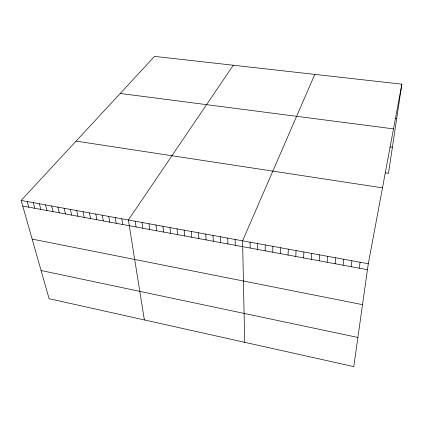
<?xml version="1.0" encoding="UTF-8"?>
<svg xmlns="http://www.w3.org/2000/svg" width="423" height="423" viewBox="0 0 423 423"><rect width="100%" height="100%" fill="white"/><g stroke="black" fill="none" stroke-linecap="round" stroke-linejoin="round"><path stroke-width="0.63" d="M265.179 250.818L265.221 244.949M272.761 252.219L272.861 246.339M280.391 253.631L280.549 247.741M288.063 255.048L288.285 249.152M295.788 256.47L296.063 250.569M303.555 257.908L303.894 251.997M311.37 259.352L311.772 253.435M319.238 260.801L319.698 254.879M327.148 262.265L327.672 256.333M335.111 263.735L335.693 257.797M343.122 265.216L343.772 259.267M351.185 266.702L351.894 260.748M359.296 268.198L360.073 262.239M401.85 84.172L368.301 263.741L353.776 366.609L49.116 298.717L21.15 200.444L154.554 56.391L401.85 84.172L388.494 173.351L385.327 172.885M314.807 74.395L242.575 240.819L244.69 342.302M233.29 65.237L128.37 219.992L144.375 319.947M395.479 118.535L396.679 118.683M120.227 93.457L393.501 128.872M389.789 146.908L392.401 147.262M76.092 141.113L382.477 187.849M21.15 200.444L368.301 263.741M22.747 206.049L367.455 269.71M32.153 239.101L362.527 304.645M41.089 270.509L357.895 337.459M27.188 201.544L28.748 207.159M33.258 202.654L34.781 208.269M39.365 203.764L40.846 209.39M45.499 204.885L46.948 210.517M51.669 206.006L53.076 211.648M57.872 207.138L59.241 212.79M64.106 208.275L65.438 213.932M70.377 209.417L71.667 215.085M76.679 210.569L77.932 216.243M83.019 211.722L84.23 217.406M89.39 212.885L90.564 218.575M95.799 214.054L96.93 219.749M102.239 215.228L103.328 220.933M108.722 216.412L109.769 222.117M115.236 217.596L116.24 223.312M121.782 218.791L122.744 224.518M135.201 221.24L136.074 226.977M142.07 222.493L142.895 228.235M148.981 223.751L149.758 229.504M155.928 225.02L156.663 230.778M162.918 226.294L163.606 232.063M169.951 227.574L170.585 233.353M177.02 228.864L177.612 234.649M184.137 230.16L184.677 235.955M191.291 231.466L191.778 237.266M198.487 232.777L198.926 238.583M205.726 234.099L206.112 239.91M213.012 235.426L213.345 241.247M220.335 236.764L220.621 242.591M227.706 238.107L227.934 243.944M235.119 239.455L235.294 245.303M250.078 242.183L250.146 248.042M257.628 243.563L257.639 249.427"/></g></svg>
